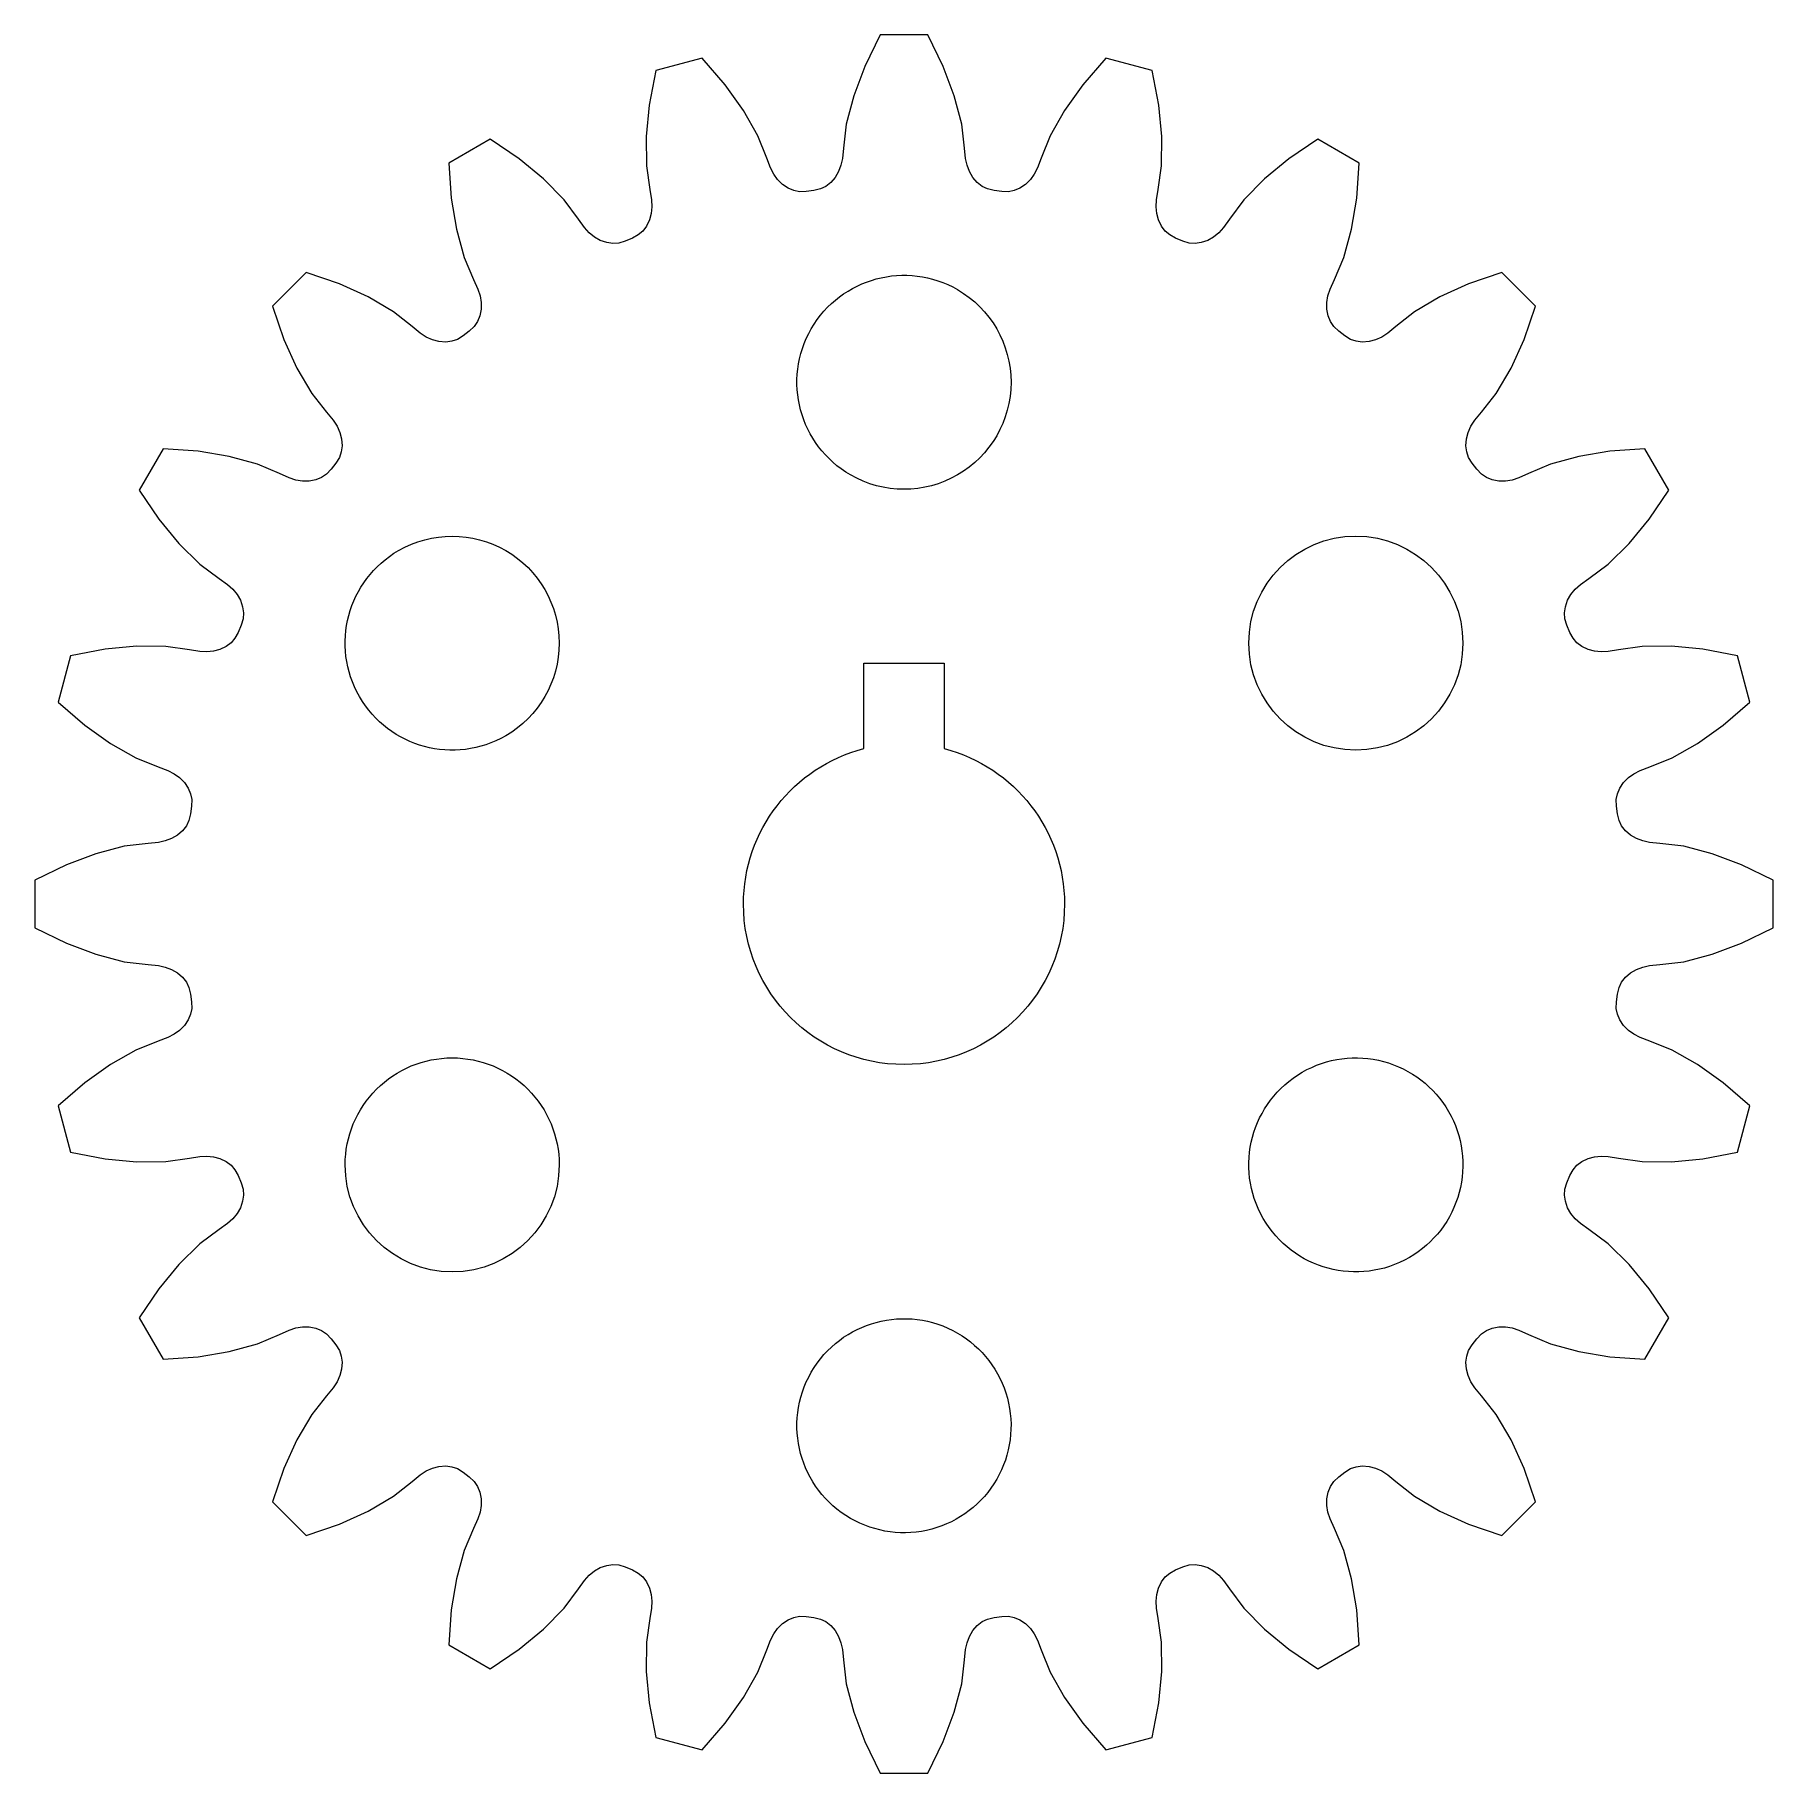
# Model space of a CAD drawing. Header units: millimetres. Extents: x -32.5 to 32.5, y -32.5 to 32.5.
import ezdxf

# ---------------------------------------------------------------- set-up
doc = ezdxf.new("R2010")
doc.units = ezdxf.units.MM
doc.layers.add('gear_profile', color=7, linetype='CONTINUOUS', lineweight=0)

msp = doc.modelspace()

# ---------------------------------------------------------------- linework, layer by layer
at = {"layer": 'gear_profile', "lineweight": 0}
msp.add_lwpolyline([(26.664, -3.365), (26.724, -3.12), (26.821, -2.921), (26.962, -2.737), (27.155, -2.57), (27.373, -2.445), (27.612, -2.356), (27.866, -2.299), (28.254, -2.264), (29.144, -2.156), (30.205, -1.88), (31.306, -1.466), (32.488, -0.894), (32.488, 0.894), (31.306, 1.466), (30.205, 1.88), (29.144, 2.156), (28.254, 2.264), (27.866, 2.299), (27.612, 2.356), (27.373, 2.445), (27.155, 2.57), (26.962, 2.737), (26.821, 2.921), (26.724, 3.12), (26.664, 3.365), (26.626, 3.651), (26.621, 3.903), (26.663, 4.12), (26.752, 4.334), (26.895, 4.546), (27.073, 4.723), (27.281, 4.871), (27.511, 4.991), (27.878, 5.125), (28.709, 5.461), (29.662, 6.002), (30.619, 6.687), (31.612, 7.545), (31.149, 9.272), (29.86, 9.519), (28.69, 9.633), (27.593, 9.626), (26.705, 9.5), (26.321, 9.433), (26.062, 9.422), (25.807, 9.446), (25.565, 9.511), (25.335, 9.622), (25.151, 9.764), (25.005, 9.93), (24.884, 10.151), (24.774, 10.418), (24.703, 10.66), (24.688, 10.88), (24.718, 11.111), (24.802, 11.352), (24.928, 11.569), (25.091, 11.766), (25.282, 11.942), (25.601, 12.166), (26.318, 12.705), (27.098, 13.475), (27.845, 14.384), (28.582, 15.469), (27.688, 17.018), (26.379, 16.923), (25.219, 16.73), (24.162, 16.439), (23.337, 16.088), (22.983, 15.924), (22.735, 15.846), (22.483, 15.804), (22.232, 15.803), (21.981, 15.851), (21.767, 15.94), (21.583, 16.064), (21.409, 16.246), (21.233, 16.475), (21.103, 16.69), (21.031, 16.899), (21, 17.13), (21.019, 17.385), (21.084, 17.627), (21.191, 17.859), (21.33, 18.078), (21.58, 18.378), (22.133, 19.084), (22.687, 20.029), (23.173, 21.1), (23.605, 22.34), (22.34, 23.605), (21.1, 23.173), (20.029, 22.687), (19.084, 22.133), (18.378, 21.58), (18.078, 21.33), (17.859, 21.191), (17.627, 21.084), (17.385, 21.019), (17.13, 21), (16.899, 21.031), (16.69, 21.103), (16.475, 21.233), (16.246, 21.409), (16.064, 21.583), (15.94, 21.767), (15.851, 21.981), (15.803, 22.232), (15.804, 22.483), (15.846, 22.735), (15.924, 22.983), (16.088, 23.337), (16.439, 24.162), (16.73, 25.219), (16.923, 26.379), (17.018, 27.688), (15.469, 28.582), (14.384, 27.845), (13.475, 27.098), (12.705, 26.318), (12.166, 25.601), (11.942, 25.282), (11.766, 25.091), (11.569, 24.928), (11.352, 24.802), (11.111, 24.718), (10.88, 24.688), (10.66, 24.703), (10.418, 24.774), (10.151, 24.884), (9.93, 25.005), (9.764, 25.151), (9.622, 25.335), (9.511, 25.565), (9.446, 25.807), (9.422, 26.062), (9.433, 26.321), (9.5, 26.705), (9.626, 27.593), (9.633, 28.69), (9.519, 29.86), (9.272, 31.149), (7.545, 31.612), (6.687, 30.619), (6.002, 29.662), (5.461, 28.709), (5.125, 27.878), (4.991, 27.511), (4.871, 27.281), (4.723, 27.073), (4.546, 26.895), (4.334, 26.752), (4.12, 26.663), (3.903, 26.621), (3.651, 26.626), (3.365, 26.664), (3.12, 26.724), (2.921, 26.821), (2.737, 26.962), (2.57, 27.155), (2.445, 27.373), (2.356, 27.612), (2.299, 27.866), (2.264, 28.254), (2.156, 29.144), (1.88, 30.205), (1.466, 31.306), (0.894, 32.488), (-0.894, 32.488), (-1.466, 31.306), (-1.88, 30.205), (-2.156, 29.144), (-2.264, 28.254), (-2.299, 27.866), (-2.356, 27.612), (-2.445, 27.373), (-2.57, 27.155), (-2.737, 26.962), (-2.921, 26.821), (-3.12, 26.724), (-3.365, 26.664), (-3.651, 26.626), (-3.903, 26.621), (-4.12, 26.663), (-4.334, 26.752), (-4.546, 26.895), (-4.723, 27.073), (-4.871, 27.281), (-4.991, 27.511), (-5.125, 27.878), (-5.461, 28.709), (-6.002, 29.662), (-6.687, 30.619), (-7.545, 31.612), (-9.272, 31.149), (-9.519, 29.86), (-9.633, 28.69), (-9.626, 27.593), (-9.5, 26.705), (-9.433, 26.321), (-9.422, 26.062), (-9.446, 25.807), (-9.511, 25.565), (-9.622, 25.335), (-9.764, 25.151), (-9.93, 25.005), (-10.151, 24.884), (-10.418, 24.774), (-10.66, 24.703), (-10.88, 24.688), (-11.111, 24.718), (-11.352, 24.802), (-11.569, 24.928), (-11.766, 25.091), (-11.942, 25.282), (-12.166, 25.601), (-12.705, 26.318), (-13.475, 27.098), (-14.384, 27.845), (-15.469, 28.582), (-17.018, 27.688), (-16.923, 26.379), (-16.73, 25.219), (-16.439, 24.162), (-16.088, 23.337), (-15.924, 22.983), (-15.846, 22.735), (-15.804, 22.483), (-15.803, 22.232), (-15.851, 21.981), (-15.94, 21.767), (-16.064, 21.583), (-16.246, 21.409), (-16.475, 21.233), (-16.69, 21.103), (-16.899, 21.031), (-17.13, 21), (-17.385, 21.019), (-17.627, 21.084), (-17.859, 21.191), (-18.078, 21.33), (-18.378, 21.58), (-19.084, 22.133), (-20.029, 22.687), (-21.1, 23.173), (-22.34, 23.605), (-23.605, 22.34), (-23.173, 21.1), (-22.687, 20.029), (-22.133, 19.084), (-21.58, 18.378), (-21.33, 18.078), (-21.191, 17.859), (-21.084, 17.627), (-21.019, 17.385), (-21, 17.13), (-21.031, 16.899), (-21.103, 16.69), (-21.233, 16.475), (-21.409, 16.246), (-21.583, 16.064), (-21.767, 15.94), (-21.981, 15.851), (-22.232, 15.803), (-22.483, 15.804), (-22.735, 15.846), (-22.983, 15.924), (-23.337, 16.088), (-24.162, 16.439), (-25.219, 16.73), (-26.379, 16.923), (-27.688, 17.018), (-28.582, 15.469), (-27.845, 14.384), (-27.098, 13.475), (-26.318, 12.705), (-25.601, 12.166), (-25.282, 11.942), (-25.091, 11.766), (-24.928, 11.569), (-24.802, 11.352), (-24.718, 11.111), (-24.688, 10.88), (-24.703, 10.66), (-24.774, 10.418), (-24.884, 10.151), (-25.005, 9.93), (-25.151, 9.764), (-25.335, 9.622), (-25.565, 9.511), (-25.807, 9.446), (-26.062, 9.422), (-26.321, 9.433), (-26.705, 9.5), (-27.593, 9.626), (-28.69, 9.633), (-29.86, 9.519), (-31.149, 9.272), (-31.612, 7.545), (-30.619, 6.687), (-29.662, 6.002), (-28.709, 5.461), (-27.878, 5.125), (-27.511, 4.991), (-27.281, 4.871), (-27.073, 4.723), (-26.895, 4.546), (-26.752, 4.334), (-26.663, 4.12), (-26.621, 3.903), (-26.626, 3.651), (-26.664, 3.365), (-26.724, 3.12), (-26.821, 2.921), (-26.962, 2.737), (-27.155, 2.57), (-27.373, 2.445), (-27.612, 2.356), (-27.866, 2.299), (-28.254, 2.264), (-29.144, 2.156), (-30.205, 1.88), (-31.306, 1.466), (-32.488, 0.894), (-32.488, -0.894), (-31.306, -1.466), (-30.205, -1.88), (-29.144, -2.156), (-28.254, -2.264), (-27.866, -2.299), (-27.612, -2.356), (-27.373, -2.445), (-27.155, -2.57), (-26.962, -2.737), (-26.821, -2.921), (-26.724, -3.12), (-26.664, -3.365), (-26.626, -3.651), (-26.621, -3.903), (-26.663, -4.12), (-26.752, -4.334), (-26.895, -4.546), (-27.073, -4.723), (-27.281, -4.871), (-27.511, -4.991), (-27.878, -5.125), (-28.709, -5.461), (-29.662, -6.002), (-30.619, -6.687), (-31.612, -7.545), (-31.149, -9.272), (-29.86, -9.519), (-28.69, -9.633), (-27.593, -9.626), (-26.705, -9.5), (-26.321, -9.433), (-26.062, -9.422), (-25.807, -9.446), (-25.565, -9.511), (-25.335, -9.622), (-25.151, -9.764), (-25.005, -9.93), (-24.884, -10.151), (-24.774, -10.418), (-24.703, -10.66), (-24.688, -10.88), (-24.718, -11.111), (-24.802, -11.352), (-24.928, -11.569), (-25.091, -11.766), (-25.282, -11.942), (-25.601, -12.166), (-26.318, -12.705), (-27.098, -13.475), (-27.845, -14.384), (-28.582, -15.469), (-27.688, -17.018), (-26.379, -16.923), (-25.219, -16.73), (-24.162, -16.439), (-23.337, -16.088), (-22.983, -15.924), (-22.735, -15.846), (-22.483, -15.804), (-22.232, -15.803), (-21.981, -15.851), (-21.767, -15.94), (-21.583, -16.064), (-21.409, -16.246), (-21.233, -16.475), (-21.103, -16.69), (-21.031, -16.899), (-21, -17.13), (-21.019, -17.385), (-21.084, -17.627), (-21.191, -17.859), (-21.33, -18.078), (-21.58, -18.378), (-22.133, -19.084), (-22.687, -20.029), (-23.173, -21.1), (-23.605, -22.34), (-22.34, -23.605), (-21.1, -23.173), (-20.029, -22.687), (-19.084, -22.133), (-18.378, -21.58), (-18.078, -21.33), (-17.859, -21.191), (-17.627, -21.084), (-17.385, -21.019), (-17.13, -21), (-16.899, -21.031), (-16.69, -21.103), (-16.475, -21.233), (-16.246, -21.409), (-16.064, -21.583), (-15.94, -21.767), (-15.851, -21.981), (-15.803, -22.232), (-15.804, -22.483), (-15.846, -22.735), (-15.924, -22.983), (-16.088, -23.337), (-16.439, -24.162), (-16.73, -25.219), (-16.923, -26.379), (-17.018, -27.688), (-15.469, -28.582), (-14.384, -27.845), (-13.475, -27.098), (-12.705, -26.318), (-12.166, -25.601), (-11.942, -25.282), (-11.766, -25.091), (-11.569, -24.928), (-11.352, -24.802), (-11.111, -24.718), (-10.88, -24.688), (-10.66, -24.703), (-10.418, -24.774), (-10.151, -24.884), (-9.93, -25.005), (-9.764, -25.151), (-9.622, -25.335), (-9.511, -25.565), (-9.446, -25.807), (-9.422, -26.062), (-9.433, -26.321), (-9.5, -26.705), (-9.626, -27.593), (-9.633, -28.69), (-9.519, -29.86), (-9.272, -31.149), (-7.545, -31.612), (-6.687, -30.619), (-6.002, -29.662), (-5.461, -28.709), (-5.125, -27.878), (-4.991, -27.511), (-4.871, -27.281), (-4.723, -27.073), (-4.546, -26.895), (-4.334, -26.752), (-4.12, -26.663), (-3.903, -26.621), (-3.651, -26.626), (-3.365, -26.664), (-3.12, -26.724), (-2.921, -26.821), (-2.737, -26.962), (-2.57, -27.155), (-2.445, -27.373), (-2.356, -27.612), (-2.299, -27.866), (-2.264, -28.254), (-2.156, -29.144), (-1.88, -30.205), (-1.466, -31.306), (-0.894, -32.488), (0.894, -32.488), (1.466, -31.306), (1.88, -30.205), (2.156, -29.144), (2.264, -28.254), (2.299, -27.866), (2.356, -27.612), (2.445, -27.373), (2.57, -27.155), (2.737, -26.962), (2.921, -26.821), (3.12, -26.724), (3.365, -26.664), (3.651, -26.626), (3.903, -26.621), (4.12, -26.663), (4.334, -26.752), (4.546, -26.895), (4.723, -27.073), (4.871, -27.281), (4.991, -27.511), (5.125, -27.878), (5.461, -28.709), (6.002, -29.662), (6.687, -30.619), (7.545, -31.612), (9.272, -31.149), (9.519, -29.86), (9.633, -28.69), (9.626, -27.593), (9.5, -26.705), (9.433, -26.321), (9.422, -26.062), (9.446, -25.807), (9.511, -25.565), (9.622, -25.335), (9.764, -25.151), (9.93, -25.005), (10.151, -24.884), (10.418, -24.774), (10.66, -24.703), (10.88, -24.688), (11.111, -24.718), (11.352, -24.802), (11.569, -24.928), (11.766, -25.091), (11.942, -25.282), (12.166, -25.601), (12.705, -26.318), (13.475, -27.098), (14.384, -27.845), (15.469, -28.582), (17.018, -27.688), (16.923, -26.379), (16.73, -25.219), (16.439, -24.162), (16.088, -23.337), (15.924, -22.983), (15.846, -22.735), (15.804, -22.483), (15.803, -22.232), (15.851, -21.981), (15.94, -21.767), (16.064, -21.583), (16.246, -21.409), (16.475, -21.233), (16.69, -21.103), (16.899, -21.031), (17.13, -21), (17.385, -21.019), (17.627, -21.084), (17.859, -21.191), (18.078, -21.33), (18.378, -21.58), (19.084, -22.133), (20.029, -22.687), (21.1, -23.173), (22.34, -23.605), (23.605, -22.34), (23.173, -21.1), (22.687, -20.029), (22.133, -19.084), (21.58, -18.378), (21.33, -18.078), (21.191, -17.859), (21.084, -17.627), (21.019, -17.385), (21, -17.13), (21.031, -16.899), (21.103, -16.69), (21.233, -16.475), (21.409, -16.246), (21.583, -16.064), (21.767, -15.94), (21.981, -15.851), (22.232, -15.803), (22.483, -15.804), (22.735, -15.846), (22.983, -15.924), (23.337, -16.088), (24.162, -16.439), (25.219, -16.73), (26.379, -16.923), (27.688, -17.018), (28.582, -15.469), (27.845, -14.384), (27.098, -13.475), (26.318, -12.705), (25.601, -12.166), (25.282, -11.942), (25.091, -11.766), (24.928, -11.569), (24.802, -11.352), (24.718, -11.111), (24.688, -10.88), (24.703, -10.66), (24.774, -10.418), (24.884, -10.151), (25.005, -9.93), (25.151, -9.764), (25.335, -9.622), (25.565, -9.511), (25.807, -9.446), (26.062, -9.422), (26.321, -9.433), (26.705, -9.5), (27.593, -9.626), (28.69, -9.633), (29.86, -9.519), (31.149, -9.272), (31.612, -7.545), (30.619, -6.687), (29.662, -6.002), (28.709, -5.461), (27.878, -5.125), (27.511, -4.991), (27.281, -4.871), (27.073, -4.723), (26.895, -4.546), (26.752, -4.334), (26.663, -4.12), (26.621, -3.903), (26.626, -3.651)], close=True, dxfattribs=at)
for points in [[(2, 22.964, -1), (-2, 16.036, -1)], [(-18.887, 13.214, -1), (-14.887, 6.286, -1)], [(20.887, 9.75, -1), (12.887, 9.75, -1)], [(6, 0, -1), (-6, 0, -0.341999), (-1.5, 5.809), (-1.5, 9), (1.5, 9), (1.5, 5.809, -0.341999)], [(-20.887, -9.75, -0.414214), (-16.887, -5.75, -0.414214), (-12.887, -9.75, -1)], [(18.887, -13.214, -1), (14.887, -6.286, -0.414214), (20.352, -7.75, -0.414214)], [(-2, -22.964, -1), (2, -16.036, -0.414214), (3.464, -21.5, -0.414214)]]:
    msp.add_lwpolyline(points, format="xyb", close=True, dxfattribs=at)

doc.saveas('drawing.dxf')
